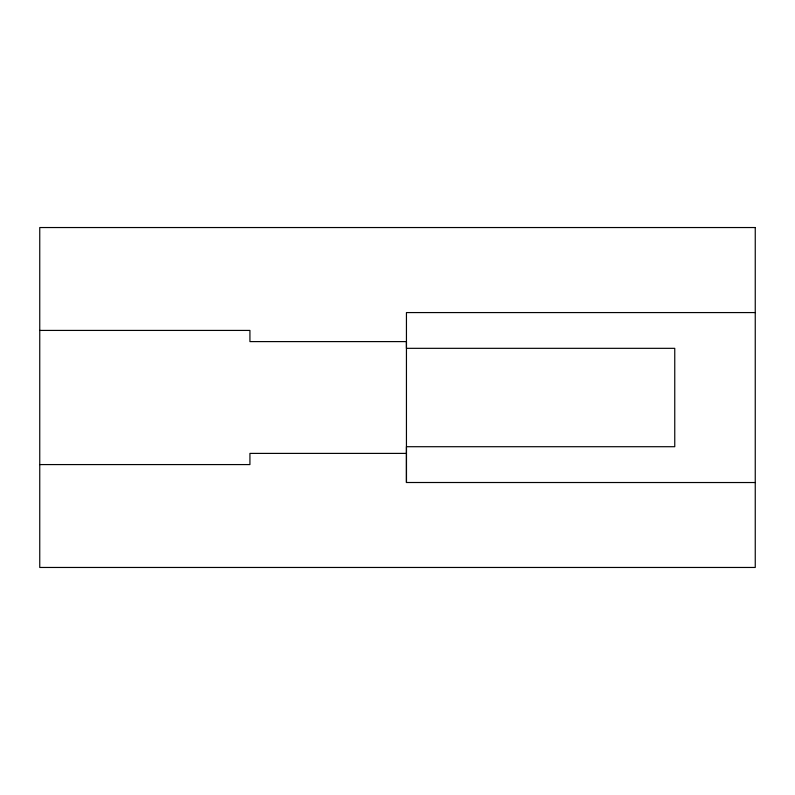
<?xml version="1.0" encoding="UTF-8"?>
<svg xmlns="http://www.w3.org/2000/svg" width="795" height="795" viewBox="0 0 795 795"><rect width="100%" height="100%" fill="white"/><g stroke="black" fill="none" stroke-linecap="round" stroke-linejoin="round"><path stroke-width="1.19" d="M755.25 482.535L406.444 482.505L406.444 446.71L674.756 446.71L674.756 348.329L406.444 348.329L406.444 341.602L406.444 312.574L755.25 312.574M39.75 330.422L249.928 330.422L249.928 341.602L406.444 341.602L406.444 482.505M406.444 453.398L249.928 453.398L249.928 464.578L39.75 464.578M755.25 227.539L39.75 227.539L39.75 567.461L755.25 567.461L755.25 227.539"/></g></svg>
